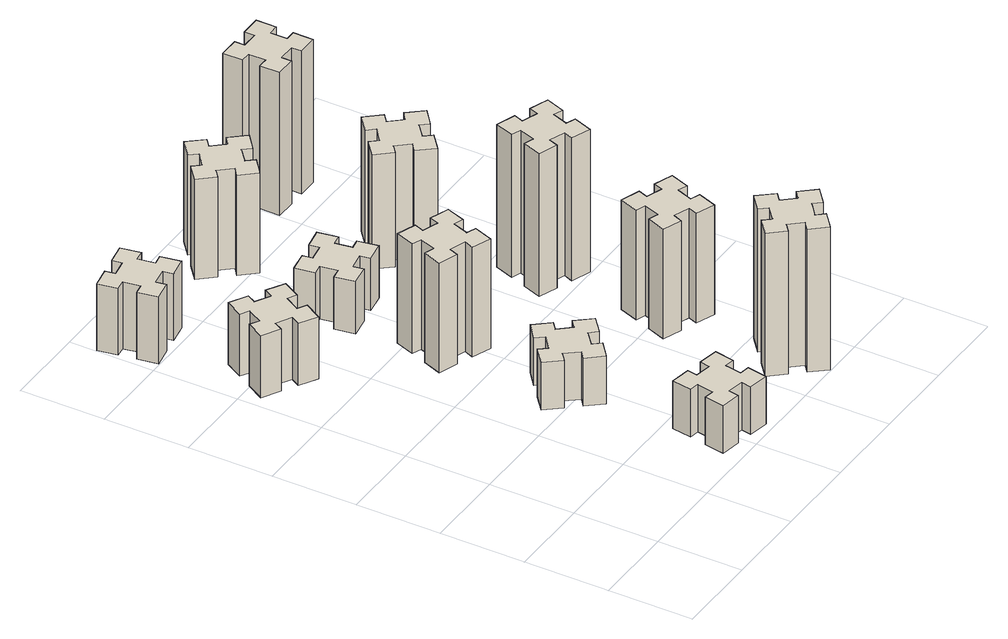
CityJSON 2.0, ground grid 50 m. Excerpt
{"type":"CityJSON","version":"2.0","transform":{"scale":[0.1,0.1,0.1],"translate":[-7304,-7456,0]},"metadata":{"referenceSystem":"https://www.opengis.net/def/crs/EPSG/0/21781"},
"CityObjects":{
"building1":{"type":"Building","attributes":{"class":"1000","function":"1000","usage":"1000","yearOfConstruction":2016,"roofType":"1000","measuredHeight":39,"storeysAboveGround":30,"storeysBelowGround":0},"geometry":[{"type":"Solid","lod":"1","boundaries":[[[[0,1,2,3,4,5,6,7,8,9,10,11,12,13,14,15,16,17,18,19]],[[17,16,20,21]],[[16,15,22,20]],[[15,14,23,22]],[[14,13,24,23]],[[13,12,25,24]],[[12,11,26,25]],[[11,10,27,26]],[[10,9,28,27]],[[9,8,29,28]],[[8,7,30,29]],[[7,6,31,30]],[[6,5,32,31]],[[5,4,33,32]],[[4,3,34,33]],[[3,2,35,34]],[[2,1,36,35]],[[1,0,37,36]],[[0,19,38,37]],[[19,18,39,38]],[[18,17,21,39]],[[24,25,26,27,28,29,30,31,32,33,34,35,36,37,38,39,21,20,22,23]]]]}]},
"building2":{"type":"Building","attributes":{"class":"1000","function":"1000","usage":"1000","yearOfConstruction":2016,"roofType":"1000","measuredHeight":30,"storeysAboveGround":30,"storeysBelowGround":0},"geometry":[{"type":"Solid","lod":"1","boundaries":[[[[40,41,42,43,44,45,46,47,48,49,50,51,52,53,54,55,56,57,58,59]],[[57,56,60,61]],[[56,55,62,60]],[[55,54,63,62]],[[54,53,64,63]],[[53,52,65,64]],[[52,51,66,65]],[[51,50,67,66]],[[50,49,68,67]],[[49,48,69,68]],[[48,47,70,69]],[[47,46,71,70]],[[46,45,72,71]],[[45,44,73,72]],[[44,43,74,73]],[[43,42,75,74]],[[42,41,76,75]],[[41,40,77,76]],[[40,59,78,77]],[[59,58,79,78]],[[58,57,61,79]],[[64,65,66,67,68,69,70,71,72,73,74,75,76,77,78,79,61,60,62,63]]]]}]},
"building3":{"type":"Building","attributes":{"class":"1000","function":"1000","usage":"1000","yearOfConstruction":2016,"roofType":"1000","measuredHeight":42,"storeysAboveGround":30,"storeysBelowGround":0},"geometry":[{"type":"Solid","lod":"1","boundaries":[[[[80,81,82,83,84,85,86,87,88,89,90,91,92,93,94,95,96,97,98,99]],[[97,96,100,101]],[[96,95,102,100]],[[95,94,103,102]],[[94,93,104,103]],[[93,92,105,104]],[[92,91,106,105]],[[91,90,107,106]],[[90,89,108,107]],[[89,88,109,108]],[[88,87,110,109]],[[87,86,111,110]],[[86,85,112,111]],[[85,84,113,112]],[[84,83,114,113]],[[83,82,115,114]],[[82,81,116,115]],[[81,80,117,116]],[[80,99,118,117]],[[99,98,119,118]],[[98,97,101,119]],[[104,105,106,107,108,109,110,111,112,113,114,115,116,117,118,119,101,100,102,103]]]]}]},
"building4":{"type":"Building","attributes":{"class":"1000","function":"1000","usage":"1000","yearOfConstruction":2016,"roofType":"1000","measuredHeight":30,"storeysAboveGround":30,"storeysBelowGround":0},"geometry":[{"type":"Solid","lod":"1","boundaries":[[[[120,121,122,123,124,125,126,127,128,129,130,131,132,133,134,135,136,137,138,139]],[[137,136,140,141]],[[136,135,142,140]],[[135,134,143,142]],[[134,133,144,143]],[[133,132,145,144]],[[132,131,146,145]],[[131,130,147,146]],[[130,129,148,147]],[[129,128,149,148]],[[128,127,150,149]],[[127,126,151,150]],[[126,125,152,151]],[[125,124,153,152]],[[124,123,154,153]],[[123,122,155,154]],[[122,121,156,155]],[[121,120,157,156]],[[120,139,158,157]],[[139,138,159,158]],[[138,137,141,159]],[[144,145,146,147,148,149,150,151,152,153,154,155,156,157,158,159,141,140,142,143]]]]}]},
"building5":{"type":"Building","attributes":{"class":"1000","function":"1000","usage":"1000","yearOfConstruction":2016,"roofType":"1000","measuredHeight":69,"storeysAboveGround":30,"storeysBelowGround":0},"geometry":[{"type":"Solid","lod":"1","boundaries":[[[[160,161,162,163,164,165,166,167,168,169,170,171,172,173,174,175,176,177,178,179]],[[177,176,180,181]],[[176,175,182,180]],[[175,174,183,182]],[[174,173,184,183]],[[173,172,185,184]],[[172,171,186,185]],[[171,170,187,186]],[[170,169,188,187]],[[169,168,189,188]],[[168,167,190,189]],[[167,166,191,190]],[[166,165,192,191]],[[165,164,193,192]],[[164,163,194,193]],[[163,162,195,194]],[[162,161,196,195]],[[161,160,197,196]],[[160,179,198,197]],[[179,178,199,198]],[[178,177,181,199]],[[184,185,186,187,188,189,190,191,192,193,194,195,196,197,198,199,181,180,182,183]]]]}]},
"building6":{"type":"Building","attributes":{"class":"1000","function":"1000","usage":"1000","yearOfConstruction":2016,"roofType":"1000","measuredHeight":33,"storeysAboveGround":30,"storeysBelowGround":0},"geometry":[{"type":"Solid","lod":"1","boundaries":[[[[200,201,202,203,204,205,206,207,208,209,210,211,212,213,214,215,216,217,218,219]],[[217,216,220,221]],[[216,215,222,220]],[[215,214,223,222]],[[214,213,224,223]],[[213,212,225,224]],[[212,211,226,225]],[[211,210,227,226]],[[210,209,228,227]],[[209,208,229,228]],[[208,207,230,229]],[[207,206,231,230]],[[206,205,232,231]],[[205,204,233,232]],[[204,203,234,233]],[[203,202,235,234]],[[202,201,236,235]],[[201,200,237,236]],[[200,219,238,237]],[[219,218,239,238]],[[218,217,221,239]],[[224,225,226,227,228,229,230,231,232,233,234,235,236,237,238,239,221,220,222,223]]]]}]},
"building7":{"type":"Building","attributes":{"class":"1000","function":"1000","usage":"1000","yearOfConstruction":2016,"roofType":"1000","measuredHeight":90,"storeysAboveGround":30,"storeysBelowGround":0},"geometry":[{"type":"Solid","lod":"1","boundaries":[[[[240,241,242,243,244,245,246,247,248,249,250,251,252,253,254,255,256,257,258,259]],[[257,256,260,261]],[[256,255,262,260]],[[255,254,263,262]],[[254,253,264,263]],[[253,252,265,264]],[[252,251,266,265]],[[251,250,267,266]],[[250,249,268,267]],[[249,248,269,268]],[[248,247,270,269]],[[247,246,271,270]],[[246,245,272,271]],[[245,244,273,272]],[[244,243,274,273]],[[243,242,275,274]],[[242,241,276,275]],[[241,240,277,276]],[[240,259,278,277]],[[259,258,279,278]],[[258,257,261,279]],[[264,265,266,267,268,269,270,271,272,273,274,275,276,277,278,279,261,260,262,263]]]]}]},
"building8":{"type":"Building","attributes":{"class":"1000","function":"1000","usage":"1000","yearOfConstruction":2016,"roofType":"1000","measuredHeight":63,"storeysAboveGround":30,"storeysBelowGround":0},"geometry":[{"type":"Solid","lod":"1","boundaries":[[[[280,281,282,283,284,285,286,287,288,289,290,291,292,293,294,295,296,297,298,299]],[[297,296,300,301]],[[296,295,302,300]],[[295,294,303,302]],[[294,293,304,303]],[[293,292,305,304]],[[292,291,306,305]],[[291,290,307,306]],[[290,289,308,307]],[[289,288,309,308]],[[288,287,310,309]],[[287,286,311,310]],[[286,285,312,311]],[[285,284,313,312]],[[284,283,314,313]],[[283,282,315,314]],[[282,281,316,315]],[[281,280,317,316]],[[280,299,318,317]],[[299,298,319,318]],[[298,297,301,319]],[[304,305,306,307,308,309,310,311,312,313,314,315,316,317,318,319,301,300,302,303]]]]}]},
"building9":{"type":"Building","attributes":{"class":"1000","function":"1000","usage":"1000","yearOfConstruction":2016,"roofType":"1000","measuredHeight":69,"storeysAboveGround":30,"storeysBelowGround":0},"geometry":[{"type":"Solid","lod":"1","boundaries":[[[[320,321,322,323,324,325,326,327,328,329,330,331,332,333,334,335,336,337,338,339]],[[337,336,340,341]],[[336,335,342,340]],[[335,334,343,342]],[[334,333,344,343]],[[333,332,345,344]],[[332,331,346,345]],[[331,330,347,346]],[[330,329,348,347]],[[329,328,349,348]],[[328,327,350,349]],[[327,326,351,350]],[[326,325,352,351]],[[325,324,353,352]],[[324,323,354,353]],[[323,322,355,354]],[[322,321,356,355]],[[321,320,357,356]],[[320,339,358,357]],[[339,338,359,358]],[[338,337,341,359]],[[344,345,346,347,348,349,350,351,352,353,354,355,356,357,358,359,341,340,342,343]]]]}]},
"building10":{"type":"Building","attributes":{"class":"1000","function":"1000","usage":"1000","yearOfConstruction":2016,"roofType":"1000","measuredHeight":90,"storeysAboveGround":30,"storeysBelowGround":0},"geometry":[{"type":"Solid","lod":"1","boundaries":[[[[360,361,362,363,364,365,366,367,368,369,370,371,372,373,374,375,376,377,378,379]],[[377,376,380,381]],[[376,375,382,380]],[[375,374,383,382]],[[374,373,384,383]],[[373,372,385,384]],[[372,371,386,385]],[[371,370,387,386]],[[370,369,388,387]],[[369,368,389,388]],[[368,367,390,389]],[[367,366,391,390]],[[366,365,392,391]],[[365,364,393,392]],[[364,363,394,393]],[[363,362,395,394]],[[362,361,396,395]],[[361,360,397,396]],[[360,379,398,397]],[[379,378,399,398]],[[378,377,381,399]],[[384,385,386,387,388,389,390,391,392,393,394,395,396,397,398,399,381,380,382,383]]]]}]},
"building11":{"type":"Building","attributes":{"class":"1000","function":"1000","usage":"1000","yearOfConstruction":2016,"roofType":"1000","measuredHeight":72,"storeysAboveGround":30,"storeysBelowGround":0},"geometry":[{"type":"Solid","lod":"1","boundaries":[[[[400,401,402,403,404,405,406,407,408,409,410,411,412,413,414,415,416,417,418,419]],[[417,416,420,421]],[[416,415,422,420]],[[415,414,423,422]],[[414,413,424,423]],[[413,412,425,424]],[[412,411,426,425]],[[411,410,427,426]],[[410,409,428,427]],[[409,408,429,428]],[[408,407,430,429]],[[407,406,431,430]],[[406,405,432,431]],[[405,404,433,432]],[[404,403,434,433]],[[403,402,435,434]],[[402,401,436,435]],[[401,400,437,436]],[[400,419,438,437]],[[419,418,439,438]],[[418,417,421,439]],[[424,425,426,427,428,429,430,431,432,433,434,435,436,437,438,439,421,420,422,423]]]]}]},
"building12":{"type":"Building","attributes":{"class":"1000","function":"1000","usage":"1000","yearOfConstruction":2016,"roofType":"1000","measuredHeight":90,"storeysAboveGround":30,"storeysBelowGround":0},"geometry":[{"type":"Solid","lod":"1","boundaries":[[[[440,441,442,443,444,445,446,447,448,449,450,451,452,453,454,455,456,457,458,459]],[[457,456,460,461]],[[456,455,462,460]],[[455,454,463,462]],[[454,453,464,463]],[[453,452,465,464]],[[452,451,466,465]],[[451,450,467,466]],[[450,449,468,467]],[[449,448,469,468]],[[448,447,470,469]],[[447,446,471,470]],[[446,445,472,471]],[[445,444,473,472]],[[444,443,474,473]],[[443,442,475,474]],[[442,441,476,475]],[[441,440,477,476]],[[440,459,478,477]],[[459,458,479,478]],[[458,457,461,479]],[[464,465,466,467,468,469,470,471,472,473,474,475,476,477,478,479,461,460,462,463]]]]}]}
},
"vertices":[
[376,2367,0],[426,2454,0],[478,2424,0],[538,2528,0],[434,2588,0],[404,2536,0],[317,2586,0],[347,2638,0],[243,2698,0],[183,2594,0],[235,2564,0],[185,2477,0],[133,2507,0],[73,2403,0],[177,2343,0],[207,2395,0],[294,2345,0],[264,2293,0],[368,2233,0],[428,2337,0],[294,2345,390],[264,2293,390],[207,2395,390],[177,2343,390],[73,2403,390],[133,2507,390],[185,2477,390],[235,2564,390],[183,2594,390],[243,2698,390],[347,2638,390],[317,2586,390],[404,2536,390],[434,2588,390],[538,2528,390],[478,2424,390],[426,2454,390],[376,2367,390],[428,2337,390],[368,2233,390],
[946,314,0],[928,215,0],[869,226,0],[848,107,0],[967,87,0],[977,146,0],[1075,128,0],[1065,69,0],[1183,48,0],[1204,167,0],[1145,177,0],[1162,275,0],[1221,265,0],[1242,383,0],[1124,404,0],[1114,345,0],[1015,362,0],[1026,421,0],[907,442,0],[887,324,0],[1015,362,300],[1026,421,300],[1114,345,300],[1124,404,300],[1242,383,300],[1221,265,300],[1162,275,300],[1145,177,300],[1204,167,300],[1183,48,300],[1065,69,300],[1075,128,300],[977,146,300],[967,87,300],[848,107,300],[869,226,300],[928,215,300],[946,314,300],[887,324,300],[907,442,300],
[88,3235,0],[106,3137,0],[47,3127,0],[67,3008,0],[186,3029,0],[175,3088,0],[274,3106,0],[284,3047,0],[402,3067,0],[381,3186,0],[322,3175,0],[305,3274,0],[364,3284,0],[343,3402,0],[225,3381,0],[235,3322,0],[137,3305,0],[127,3364,0],[8,3343,0],[29,3225,0],[137,3305,420],[127,3364,420],[235,3322,420],[225,3381,420],[343,3402,420],[364,3284,420],[305,3274,420],[322,3175,420],[381,3186,420],[402,3067,420],[284,3047,420],[274,3106,420],[175,3088,420],[186,3029,420],[67,3008,420],[47,3127,420],[106,3137,420],[88,3235,420],[29,3225,420],[8,3343,420],
[978,969,0],[1054,1033,0],[1093,987,0],[1185,1064,0],[1108,1156,0],[1062,1118,0],[997,1194,0],[1043,1233,0],[966,1325,0],[874,1248,0],[913,1202,0],[836,1137,0],[798,1183,0],[706,1106,0],[783,1014,0],[829,1053,0],[893,976,0],[847,938,0],[924,846,0],[1016,923,0],[893,976,300],[847,938,300],[829,1053,300],[783,1014,300],[706,1106,300],[798,1183,300],[836,1137,300],[913,1202,300],[874,1248,300],[966,1325,300],[1043,1233,300],[997,1194,300],[1062,1118,300],[1108,1156,300],[1185,1064,300],[1093,987,300],[1054,1033,300],[978,969,300],[1016,923,300],[924,846,300],
[1032,1741,0],[1066,1835,0],[1122,1814,0],[1163,1927,0],[1050,1968,0],[1030,1912,0],[936,1946,0],[957,2002,0],[844,2043,0],[803,1930,0],[859,1910,0],[825,1816,0],[769,1837,0],[727,1724,0],[840,1683,0],[861,1739,0],[955,1705,0],[934,1649,0],[1047,1607,0],[1088,1720,0],[955,1705,690],[934,1649,690],[861,1739,690],[840,1683,690],[727,1724,690],[769,1837,690],[825,1816,690],[859,1910,690],[803,1930,690],[844,2043,690],[957,2002,690],[936,1946,690],[1030,1912,690],[1050,1968,690],[1163,1927,690],[1122,1814,690],[1066,1835,690],[1032,1741,690],[1088,1720,690],[1047,1607,690],
[975,2582,0],[877,2565,0],[867,2624,0],[748,2603,0],[769,2485,0],[828,2495,0],[846,2397,0],[787,2387,0],[807,2268,0],[926,2289,0],[915,2348,0],[1014,2366,0],[1024,2307,0],[1142,2327,0],[1121,2446,0],[1062,2435,0],[1045,2534,0],[1104,2544,0],[1083,2662,0],[965,2641,0],[1045,2534,330],[1104,2544,330],[1062,2435,330],[1121,2446,330],[1142,2327,330],[1024,2307,330],[1014,2366,330],[915,2348,330],[926,2289,330],[807,2268,330],[787,2387,330],[846,2397,330],[828,2495,330],[769,2485,330],[748,2603,330],[867,2624,330],[877,2565,330],[975,2582,330],[965,2641,330],[1083,2662,330],
[1818,129,0],[1894,193,0],[1933,147,0],[2025,224,0],[1948,316,0],[1902,278,0],[1837,354,0],[1883,393,0],[1806,485,0],[1714,408,0],[1753,362,0],[1676,297,0],[1638,343,0],[1546,266,0],[1623,174,0],[1669,213,0],[1733,136,0],[1687,98,0],[1764,6,0],[1856,83,0],[1733,136,900],[1687,98,900],[1669,213,900],[1623,174,900],[1546,266,900],[1638,343,900],[1676,297,900],[1753,362,900],[1714,408,900],[1806,485,900],[1883,393,900],[1837,354,900],[1902,278,900],[1948,316,900],[2025,224,900],[1933,147,900],[1894,193,900],[1818,129,900],[1856,83,900],[1764,6,900],
[1162,3238,0],[1097,3314,0],[1143,3353,0],[1066,3445,0],[974,3368,0],[1013,3322,0],[936,3257,0],[898,3303,0],[806,3226,0],[883,3134,0],[929,3173,0],[993,3096,0],[947,3058,0],[1024,2966,0],[1116,3043,0],[1078,3089,0],[1154,3153,0],[1193,3107,0],[1285,3184,0],[1208,3276,0],[1154,3153,630],[1193,3107,630],[1078,3089,630],[1116,3043,630],[1024,2966,630],[947,3058,630],[993,3096,630],[929,3173,630],[883,3134,630],[806,3226,630],[898,3303,630],[936,3257,630],[1013,3322,630],[974,3368,630],[1066,3445,630],[1143,3353,630],[1097,3314,630],[1162,3238,630],[1208,3276,630],[1285,3184,630],
[1701,899,0],[1795,865,0],[1774,809,0],[1887,767,0],[1928,880,0],[1872,901,0],[1906,995,0],[1962,974,0],[2003,1087,0],[1890,1128,0],[1870,1072,0],[1776,1106,0],[1797,1162,0],[1684,1203,0],[1643,1090,0],[1699,1070,0],[1665,976,0],[1609,997,0],[1567,884,0],[1680,843,0],[1665,976,690],[1609,997,690],[1699,1070,690],[1643,1090,690],[1684,1203,690],[1797,1162,690],[1776,1106,690],[1870,1072,690],[1890,1128,690],[2003,1087,690],[1962,974,690],[1906,995,690],[1872,901,690],[1928,880,690],[1887,767,690],[1774,809,690],[1795,865,690],[1701,899,690],[1680,843,690],[1567,884,690],
[1870,1812,0],[1776,1846,0],[1797,1902,0],[1684,1943,0],[1643,1830,0],[1699,1810,0],[1665,1716,0],[1609,1737,0],[1567,1624,0],[1680,1583,0],[1701,1639,0],[1795,1605,0],[1774,1549,0],[1887,1507,0],[1928,1620,0],[1872,1641,0],[1906,1735,0],[1962,1714,0],[2003,1827,0],[1890,1868,0],[1906,1735,900],[1962,1714,900],[1872,1641,900],[1928,1620,900],[1887,1507,900],[1774,1549,900],[1795,1605,900],[1701,1639,900],[1680,1583,900],[1567,1624,900],[1609,1737,900],[1665,1716,900],[1699,1810,900],[1643,1830,900],[1684,1943,900],[1797,1902,900],[1776,1846,900],[1870,1812,900],[1890,1868,900],[2003,1827,900],
[1469,2433,0],[1533,2356,0],[1487,2318,0],[1564,2226,0],[1656,2303,0],[1618,2349,0],[1694,2413,0],[1733,2367,0],[1825,2444,0],[1748,2536,0],[1702,2498,0],[1637,2574,0],[1683,2613,0],[1606,2705,0],[1514,2628,0],[1553,2582,0],[1476,2517,0],[1438,2563,0],[1346,2486,0],[1423,2394,0],[1476,2517,720],[1438,2563,720],[1553,2582,720],[1514,2628,720],[1606,2705,720],[1683,2613,720],[1637,2574,720],[1702,2498,720],[1748,2536,720],[1825,2444,720],[1733,2367,720],[1694,2413,720],[1618,2349,720],[1656,2303,720],[1564,2226,720],[1487,2318,720],[1533,2356,720],[1469,2433,720],[1423,2394,720],[1346,2486,720],
[1635,3195,0],[1735,3195,0],[1735,3135,0],[1855,3135,0],[1855,3255,0],[1795,3255,0],[1795,3355,0],[1855,3355,0],[1855,3475,0],[1735,3475,0],[1735,3415,0],[1635,3415,0],[1635,3475,0],[1515,3475,0],[1515,3355,0],[1575,3355,0],[1575,3255,0],[1515,3255,0],[1515,3135,0],[1635,3135,0],[1575,3255,900],[1515,3255,900],[1575,3355,900],[1515,3355,900],[1515,3475,900],[1635,3475,900],[1635,3415,900],[1735,3415,900],[1735,3475,900],[1855,3475,900],[1855,3355,900],[1795,3355,900],[1795,3255,900],[1855,3255,900],[1855,3135,900],[1735,3135,900],[1735,3195,900],[1635,3195,900],[1635,3135,900],[1515,3135,900]
]}
